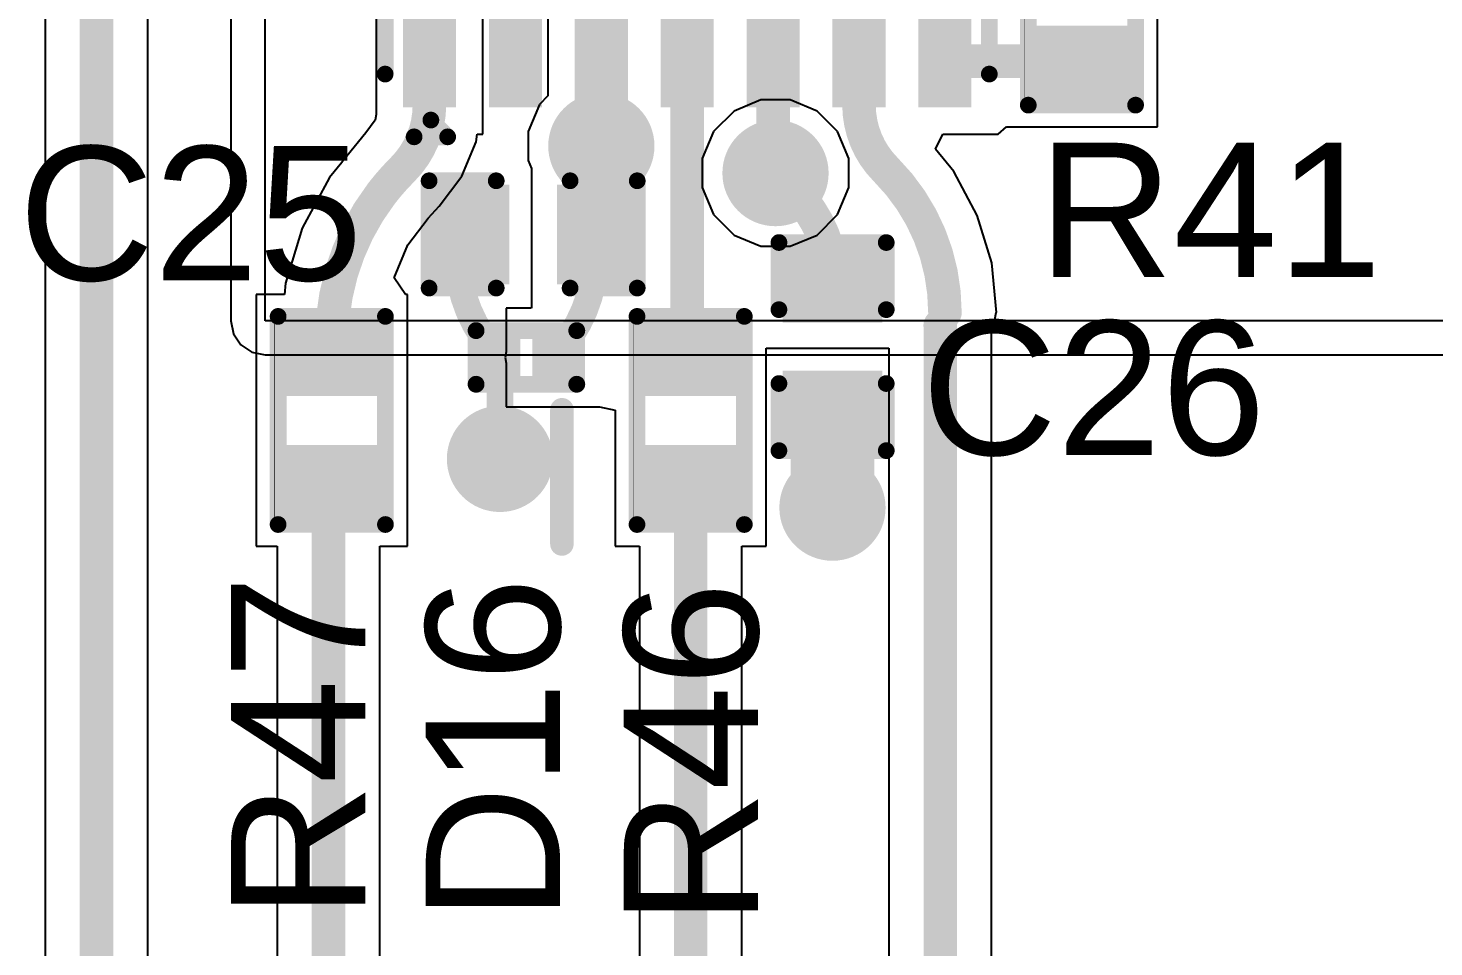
# Model space of a CAD drawing. Header units: millimetres. Extents: x 0 to 5423, y 0 to 5425.
# Drawn here: x 67.76 to 78.39, y 131.99 to 138.94 of the extents above; entities that cross this region are included whole.
import ezdxf

# ---------------------------------------------------------------- set-up
doc = ezdxf.new("R2010")
doc.units = ezdxf.units.MM
for name, color, linetype in [('BottomLayer', 5, 'Continuous'), ('BottomSolder', 6, 'Continuous'), ('TopLayer', 1, 'Continuous'), ('TopOverlay', 2, 'Continuous'), ('TopPaste', 8, 'Continuous'), ('TopSolder', 216, 'Continuous'), ('ViaHoleLayer', 16, 'Continuous')]:
    doc.layers.add(name, color=color, linetype=linetype)
doc.styles.add('Arial', font='', dxfattribs={"height": 0.2})
doc.styles.get('Arial').set_extended_font_data('Arial')

# ---------------------------------------------------------------- blocks, each defined once
blk = doc.blocks.new('R___0402_34')
at = {"layer": 'TopLayer'}
for points in [[(-0.699, -0.318), (-0.699, 0.317), (-0.241, 0.317), (-0.241, -0.318)], [(0.241, -0.318), (0.241, 0.317), (0.699, 0.317), (0.699, -0.318)]]:
    blk.add_hatch(color=1, dxfattribs=at).paths.add_polyline_path(points)
at = {"layer": 'TopPaste'}
for points in [[(-0.699, -0.318), (-0.699, 0.317), (-0.241, 0.317), (-0.241, -0.318)], [(0.241, -0.318), (0.241, 0.317), (0.699, 0.317), (0.699, -0.318)]]:
    blk.add_hatch(color=8, dxfattribs=at).paths.add_polyline_path(points)
at = {"layer": 'TopSolder'}
for points in [[(-0.754, -0.373), (-0.754, 0.373), (-0.186, 0.373), (-0.186, -0.373)], [(0.186, -0.373), (0.186, 0.373), (0.754, 0.373), (0.754, -0.373)]]:
    blk.add_hatch(color=216, dxfattribs=at).paths.add_polyline_path(points)
at = {"layer": 'TopOverlay'}
for points, const_width in [([(0.787, 0.406), (-0.787, 0.406)], 0.127), ([(-0.787, -0.406), (-0.787, 0.406)], 0.127), ([(0.787, -0.406), (0.787, 0.406)], 0.127), ([(0.787, -0.406), (-0.787, -0.406)], 0.127), ([(0.813, -0.432), (-0.813, -0.432)], 0.00323)]:
    blk.add_lwpolyline(points, dxfattribs=dict(at, const_width=const_width))
for points, const_width in [([(-0.819, 0.406, 1), (-0.756, 0.406, 1)], 0.0635), ([(-0.819, 0.406, 1), (-0.756, 0.406, 1)], 0.0635), ([(0.756, 0.406, 1), (0.819, 0.406, 1)], 0.0635), ([(0.756, 0.406, 1), (0.819, 0.406, 1)], 0.0635), ([(-0.819, -0.406, 1), (-0.756, -0.406, 1)], 0.0635), ([(-0.819, -0.406, 1), (-0.756, -0.406, 1)], 0.0635), ([(0.756, -0.406, 1), (0.819, -0.406, 1)], 0.0635), ([(0.756, -0.406, 1), (0.819, -0.406, 1)], 0.0635), ([(-0.814, -0.432, 1), (-0.812, -0.432, 1)], 0.00161), ([(0.812, -0.432, 1), (0.814, -0.432, 1)], 0.00161)]:
    blk.add_lwpolyline(points, format="xyb", close=True, dxfattribs=dict(at, const_width=const_width))
blk = doc.blocks.new('DSN0603_2_83')
at = {"layer": 'TopLayer'}
for points in [[(-0.3, 0.12), (-0.1, 0.12), (-0.1, -0.12), (-0.3, -0.12)], [(0.1, 0.12), (0.3, 0.12), (0.3, -0.12), (0.1, -0.12)]]:
    blk.add_hatch(color=1, dxfattribs=at).paths.add_polyline_path(points)
at = {"layer": 'TopPaste'}
for points in [[(-0.3, 0.12), (-0.1, 0.12), (-0.1, -0.12), (-0.3, -0.12)], [(0.1, 0.12), (0.3, 0.12), (0.3, -0.12), (0.1, -0.12)]]:
    blk.add_hatch(color=8, dxfattribs=at).paths.add_polyline_path(points)
at = {"layer": 'TopSolder'}
for points in [[(-0.355, 0.175), (-0.045, 0.175), (-0.045, -0.175), (-0.355, -0.175)], [(0.045, 0.175), (0.355, 0.175), (0.355, -0.175), (0.045, -0.175)]]:
    blk.add_hatch(color=216, dxfattribs=at).paths.add_polyline_path(points)
at = {"layer": 'TopOverlay', "const_width": 0.127}
for points in [[(0.381, 0.203), (-0.381, 0.203)], [(-0.381, 0.203), (-0.381, -0.203)], [(0.381, 0.203), (0.381, -0.203)], [(0.381, -0.203), (-0.381, -0.203)]]:
    blk.add_lwpolyline(points, dxfattribs=at)
at = {"layer": 'TopOverlay', "const_width": 0.0635}
for points in [[(-0.413, 0.203, 1), (-0.349, 0.203, 1)], [(-0.413, 0.203, 1), (-0.349, 0.203, 1)], [(0.349, 0.203, 1), (0.413, 0.203, 1)], [(0.349, 0.203, 1), (0.413, 0.203, 1)], [(-0.413, -0.203, 1), (-0.349, -0.203, 1)], [(-0.413, -0.203, 1), (-0.349, -0.203, 1)], [(0.349, -0.203, 1), (0.413, -0.203, 1)], [(0.349, -0.203, 1), (0.413, -0.203, 1)]]:
    blk.add_lwpolyline(points, format="xyb", close=True, dxfattribs=at)
blk = doc.blocks.new('VSON_14_3_4_5__135')
at = {"layer": 'TopLayer'}
for points in [[(-1.1, 2.1), (-1.1, 1.8), (-1.7, 1.8), (-1.7, 2.1)], [(0.8, 2.1), (0.8, -2.1), (-0.8, -2.1), (-0.8, 2.1)], [(1.7, 2.1), (1.7, 1.8), (1.1, 1.8), (1.1, 2.1)], [(-1.1, 1.45), (-1.1, 1.15), (-1.7, 1.15), (-1.7, 1.45)], [(1.7, 1.45), (1.7, 1.15), (1.1, 1.15), (1.1, 1.45)], [(-1.1, 0.8), (-1.1, 0.5), (-1.7, 0.5), (-1.7, 0.8)], [(1.7, 0.8), (1.7, 0.5), (1.1, 0.5), (1.1, 0.8)], [(-1.1, 0.15), (-1.1, -0.15), (-1.7, -0.15), (-1.7, 0.15)], [(1.7, 0.15), (1.7, -0.15), (1.1, -0.15), (1.1, 0.15)], [(-1.1, -0.5), (-1.1, -0.8), (-1.7, -0.8), (-1.7, -0.5)], [(1.7, -0.5), (1.7, -0.8), (1.1, -0.8), (1.1, -0.5)], [(-1.1, -1.15), (-1.1, -1.45), (-1.7, -1.45), (-1.7, -1.15)], [(1.7, -1.15), (1.7, -1.45), (1.1, -1.45), (1.1, -1.15)], [(-1.1, -1.8), (-1.1, -2.1), (-1.7, -2.1), (-1.7, -1.8)], [(1.7, -1.8), (1.7, -2.1), (1.1, -2.1), (1.1, -1.8)]]:
    blk.add_hatch(color=1, dxfattribs=at).paths.add_polyline_path(points)
at = {"layer": 'TopSolder'}
for points in [[(-1.049, 2.151), (-1.049, 1.749), (-1.751, 1.749), (-1.751, 2.151)], [(0.851, 2.151), (0.851, -2.151), (-0.851, -2.151), (-0.851, 2.151)], [(1.751, 2.151), (1.751, 1.749), (1.049, 1.749), (1.049, 2.151)], [(-1.049, 1.501), (-1.049, 1.099), (-1.751, 1.099), (-1.751, 1.501)], [(1.751, 1.501), (1.751, 1.099), (1.049, 1.099), (1.049, 1.501)], [(-1.049, 0.851), (-1.049, 0.449), (-1.751, 0.449), (-1.751, 0.851)], [(1.751, 0.851), (1.751, 0.449), (1.049, 0.449), (1.049, 0.851)], [(-1.049, 0.201), (-1.049, -0.201), (-1.751, -0.201), (-1.751, 0.201)], [(1.751, 0.201), (1.751, -0.201), (1.049, -0.201), (1.049, 0.201)], [(-1.049, -0.449), (-1.049, -0.851), (-1.751, -0.851), (-1.751, -0.449)], [(1.751, -0.449), (1.751, -0.851), (1.049, -0.851), (1.049, -0.449)], [(-1.049, -1.099), (-1.049, -1.501), (-1.751, -1.501), (-1.751, -1.099)], [(1.751, -1.099), (1.751, -1.501), (1.049, -1.501), (1.049, -1.099)], [(-1.049, -1.749), (-1.049, -2.151), (-1.751, -2.151), (-1.751, -1.749)], [(1.751, -1.749), (1.751, -2.151), (1.049, -2.151), (1.049, -1.749)]]:
    blk.add_hatch(color=216, dxfattribs=at).paths.add_polyline_path(points)
at = {"layer": 'TopOverlay', "const_width": 0.127}
for points in [[(-1.499, 2.286), (1.473, 2.286)], [(-1.974, 2.067), (-1.847, 1.94)], [(-1.974, 2.067), (-1.974, 1.813)], [(-1.847, 1.94), (-1.974, 1.813)], [(-1.499, -2.286), (1.473, -2.286)]]:
    blk.add_lwpolyline(points, dxfattribs=at)
at = {"layer": 'TopOverlay', "const_width": 0.0635}
for points in [[(-1.53, 2.286, 1), (-1.467, 2.286, 1)], [(1.441, 2.286, 1), (1.505, 2.286, 1)], [(-2.005, 2.067, 1), (-1.942, 2.067, 1)], [(-2.005, 2.067, 1), (-1.942, 2.067, 1)], [(-1.878, 1.94, 1), (-1.815, 1.94, 1)], [(-1.878, 1.94, 1), (-1.815, 1.94, 1)], [(-2.005, 1.813, 1), (-1.942, 1.813, 1)], [(-2.005, 1.813, 1), (-1.942, 1.813, 1)], [(-1.53, -2.286, 1), (-1.467, -2.286, 1)], [(1.441, -2.286, 1), (1.505, -2.286, 1)]]:
    blk.add_lwpolyline(points, format="xyb", close=True, dxfattribs=at)
blk = doc.blocks.new('R___0402_257')
at = {"layer": 'TopLayer'}
for points in [[(-0.699, -0.318), (-0.699, 0.317), (-0.241, 0.317), (-0.241, -0.318)], [(0.241, -0.318), (0.241, 0.317), (0.699, 0.317), (0.699, -0.318)]]:
    blk.add_hatch(color=1, dxfattribs=at).paths.add_polyline_path(points)
at = {"layer": 'TopPaste'}
for points in [[(-0.699, -0.318), (-0.699, 0.317), (-0.241, 0.317), (-0.241, -0.318)], [(0.241, -0.318), (0.241, 0.317), (0.699, 0.317), (0.699, -0.318)]]:
    blk.add_hatch(color=8, dxfattribs=at).paths.add_polyline_path(points)
at = {"layer": 'TopSolder'}
for points in [[(-0.754, -0.373), (-0.754, 0.373), (-0.186, 0.373), (-0.186, -0.373)], [(0.186, -0.373), (0.186, 0.373), (0.754, 0.373), (0.754, -0.373)]]:
    blk.add_hatch(color=216, dxfattribs=at).paths.add_polyline_path(points)
at = {"layer": 'TopOverlay'}
for points, const_width in [([(0.787, 0.406), (-0.787, 0.406)], 0.127), ([(-0.787, -0.406), (-0.787, 0.406)], 0.127), ([(0.787, -0.406), (0.787, 0.406)], 0.127), ([(0.787, -0.406), (-0.787, -0.406)], 0.127), ([(0.813, -0.432), (-0.813, -0.432)], 0.00323)]:
    blk.add_lwpolyline(points, dxfattribs=dict(at, const_width=const_width))
for points, const_width in [([(-0.819, 0.406, 1), (-0.756, 0.406, 1)], 0.0635), ([(-0.819, 0.406, 1), (-0.756, 0.406, 1)], 0.0635), ([(0.756, 0.406, 1), (0.819, 0.406, 1)], 0.0635), ([(0.756, 0.406, 1), (0.819, 0.406, 1)], 0.0635), ([(-0.819, -0.406, 1), (-0.756, -0.406, 1)], 0.0635), ([(-0.819, -0.406, 1), (-0.756, -0.406, 1)], 0.0635), ([(0.756, -0.406, 1), (0.819, -0.406, 1)], 0.0635), ([(0.756, -0.406, 1), (0.819, -0.406, 1)], 0.0635), ([(-0.814, -0.432, 1), (-0.812, -0.432, 1)], 0.00161), ([(0.812, -0.432, 1), (0.814, -0.432, 1)], 0.00161)]:
    blk.add_lwpolyline(points, format="xyb", close=True, dxfattribs=dict(at, const_width=const_width))
blk = doc.blocks.new('R___0402_262')
at = {"layer": 'TopLayer'}
for points in [[(-0.699, -0.318), (-0.699, 0.317), (-0.241, 0.317), (-0.241, -0.318)], [(0.241, -0.318), (0.241, 0.317), (0.699, 0.317), (0.699, -0.318)]]:
    blk.add_hatch(color=1, dxfattribs=at).paths.add_polyline_path(points)
at = {"layer": 'TopPaste'}
for points in [[(-0.699, -0.318), (-0.699, 0.317), (-0.241, 0.317), (-0.241, -0.318)], [(0.241, -0.318), (0.241, 0.317), (0.699, 0.317), (0.699, -0.318)]]:
    blk.add_hatch(color=8, dxfattribs=at).paths.add_polyline_path(points)
at = {"layer": 'TopSolder'}
for points in [[(-0.754, -0.373), (-0.754, 0.373), (-0.186, 0.373), (-0.186, -0.373)], [(0.186, -0.373), (0.186, 0.373), (0.754, 0.373), (0.754, -0.373)]]:
    blk.add_hatch(color=216, dxfattribs=at).paths.add_polyline_path(points)
at = {"layer": 'TopOverlay'}
for points, const_width in [([(0.787, 0.406), (-0.787, 0.406)], 0.127), ([(-0.787, -0.406), (-0.787, 0.406)], 0.127), ([(0.787, -0.406), (0.787, 0.406)], 0.127), ([(0.787, -0.406), (-0.787, -0.406)], 0.127), ([(0.813, -0.432), (-0.813, -0.432)], 0.00323)]:
    blk.add_lwpolyline(points, dxfattribs=dict(at, const_width=const_width))
for points, const_width in [([(-0.819, 0.406, 1), (-0.756, 0.406, 1)], 0.0635), ([(-0.819, 0.406, 1), (-0.756, 0.406, 1)], 0.0635), ([(0.756, 0.406, 1), (0.819, 0.406, 1)], 0.0635), ([(0.756, 0.406, 1), (0.819, 0.406, 1)], 0.0635), ([(-0.819, -0.406, 1), (-0.756, -0.406, 1)], 0.0635), ([(-0.819, -0.406, 1), (-0.756, -0.406, 1)], 0.0635), ([(0.756, -0.406, 1), (0.819, -0.406, 1)], 0.0635), ([(0.756, -0.406, 1), (0.819, -0.406, 1)], 0.0635), ([(-0.814, -0.432, 1), (-0.812, -0.432, 1)], 0.00161), ([(0.812, -0.432, 1), (0.814, -0.432, 1)], 0.00161)]:
    blk.add_lwpolyline(points, format="xyb", close=True, dxfattribs=dict(at, const_width=const_width))
blk = doc.blocks.new('C___0402_396')
at = {"layer": 'TopLayer'}
for points in [[(-0.699, -0.318), (-0.699, 0.318), (-0.241, 0.318), (-0.241, -0.318)], [(0.241, -0.318), (0.241, 0.318), (0.699, 0.318), (0.699, -0.318)]]:
    blk.add_hatch(color=1, dxfattribs=at).paths.add_polyline_path(points)
at = {"layer": 'TopPaste'}
for points in [[(-0.699, -0.318), (-0.699, 0.318), (-0.241, 0.318), (-0.241, -0.318)], [(0.241, -0.318), (0.241, 0.318), (0.699, 0.318), (0.699, -0.318)]]:
    blk.add_hatch(color=8, dxfattribs=at).paths.add_polyline_path(points)
at = {"layer": 'TopSolder'}
for points in [[(-0.758, -0.377), (-0.758, 0.377), (-0.181, 0.377), (-0.181, -0.377)], [(0.181, -0.377), (0.181, 0.377), (0.758, 0.377), (0.758, -0.377)]]:
    blk.add_hatch(color=216, dxfattribs=at).paths.add_polyline_path(points)
at = {"layer": 'TopOverlay', "const_width": 0.127}
for points in [[(-0.787, 0.406), (-0.787, -0.406)], [(-0.787, 0.406), (-0.279, 0.406)], [(0.279, 0.406), (0.787, 0.406)], [(0.787, 0.406), (0.787, -0.406)], [(-0.787, -0.406), (-0.279, -0.406)], [(0.279, -0.406), (0.787, -0.406)]]:
    blk.add_lwpolyline(points, dxfattribs=at)
at = {"layer": 'TopOverlay', "const_width": 0.0635}
for points in [[(-0.819, 0.406, 1), (-0.756, 0.406, 1)], [(-0.819, 0.406, 1), (-0.756, 0.406, 1)], [(-0.311, 0.406, 1), (-0.248, 0.406, 1)], [(0.248, 0.406, 1), (0.311, 0.406, 1)], [(0.756, 0.406, 1), (0.819, 0.406, 1)], [(0.756, 0.406, 1), (0.819, 0.406, 1)], [(-0.819, -0.406, 1), (-0.756, -0.406, 1)], [(-0.819, -0.406, 1), (-0.756, -0.406, 1)], [(-0.311, -0.406, 1), (-0.248, -0.406, 1)], [(0.248, -0.406, 1), (0.311, -0.406, 1)], [(0.756, -0.406, 1), (0.819, -0.406, 1)], [(0.756, -0.406, 1), (0.819, -0.406, 1)]]:
    blk.add_lwpolyline(points, format="xyb", close=True, dxfattribs=at)
blk = doc.blocks.new('C___0402_397')
at = {"layer": 'TopLayer'}
for points in [[(-0.699, -0.318), (-0.699, 0.318), (-0.241, 0.318), (-0.241, -0.318)], [(0.241, -0.318), (0.241, 0.318), (0.699, 0.318), (0.699, -0.318)]]:
    blk.add_hatch(color=1, dxfattribs=at).paths.add_polyline_path(points)
at = {"layer": 'TopPaste'}
for points in [[(-0.699, -0.318), (-0.699, 0.318), (-0.241, 0.318), (-0.241, -0.318)], [(0.241, -0.318), (0.241, 0.318), (0.699, 0.318), (0.699, -0.318)]]:
    blk.add_hatch(color=8, dxfattribs=at).paths.add_polyline_path(points)
at = {"layer": 'TopSolder'}
for points in [[(-0.758, -0.377), (-0.758, 0.377), (-0.181, 0.377), (-0.181, -0.377)], [(0.181, -0.377), (0.181, 0.377), (0.758, 0.377), (0.758, -0.377)]]:
    blk.add_hatch(color=216, dxfattribs=at).paths.add_polyline_path(points)
at = {"layer": 'TopOverlay', "const_width": 0.127}
for points in [[(-0.787, 0.406), (-0.787, -0.406)], [(-0.279, 0.406), (-0.787, 0.406)], [(0.787, 0.406), (0.279, 0.406)], [(0.787, 0.406), (0.787, -0.406)], [(-0.279, -0.406), (-0.787, -0.406)], [(0.787, -0.406), (0.279, -0.406)]]:
    blk.add_lwpolyline(points, dxfattribs=at)
at = {"layer": 'TopOverlay', "const_width": 0.0635}
for points in [[(-0.819, 0.406, 1), (-0.756, 0.406, 1)], [(-0.819, 0.406, 1), (-0.756, 0.406, 1)], [(-0.311, 0.406, 1), (-0.248, 0.406, 1)], [(0.248, 0.406, 1), (0.311, 0.406, 1)], [(0.756, 0.406, 1), (0.819, 0.406, 1)], [(0.756, 0.406, 1), (0.819, 0.406, 1)], [(-0.819, -0.406, 1), (-0.756, -0.406, 1)], [(-0.819, -0.406, 1), (-0.756, -0.406, 1)], [(-0.311, -0.406, 1), (-0.248, -0.406, 1)], [(0.248, -0.406, 1), (0.311, -0.406, 1)], [(0.756, -0.406, 1), (0.819, -0.406, 1)], [(0.756, -0.406, 1), (0.819, -0.406, 1)]]:
    blk.add_lwpolyline(points, format="xyb", close=True, dxfattribs=at)

msp = doc.modelspace()

# ---------------------------------------------------------------- hatches: boundary and pattern name
at = {"layer": 'BottomLayer'}
h = msp.add_hatch(color=5, dxfattribs=at)
edge = h.paths.add_edge_path()
edge.add_arc((72.093, 138.05), 0.3, 0, 360)
h = msp.add_hatch(color=5, dxfattribs=at)
edge = h.paths.add_edge_path()
edge.add_arc((73.411, 137.845), 0.3, 0, 360)
h = msp.add_hatch(color=5, dxfattribs=at)
edge = h.paths.add_edge_path()
edge.add_arc((71.326, 135.682), 0.3, 0, 360)
h = msp.add_hatch(color=5, dxfattribs=at)
edge = h.paths.add_edge_path()
edge.add_arc((73.842, 135.313), 0.3, 0, 360)
at = {"layer": 'BottomSolder'}
h = msp.add_hatch(color=6, dxfattribs=at)
edge = h.paths.add_edge_path()
edge.add_arc((72.093, 138.05), 0.402, 0, 360)
h = msp.add_hatch(color=6, dxfattribs=at)
edge = h.paths.add_edge_path()
edge.add_arc((73.411, 137.845), 0.402, 0, 360)
h = msp.add_hatch(color=6, dxfattribs=at)
edge = h.paths.add_edge_path()
edge.add_arc((71.326, 135.682), 0.402, 0, 360)
h = msp.add_hatch(color=6, dxfattribs=at)
edge = h.paths.add_edge_path()
edge.add_arc((73.842, 135.313), 0.402, 0, 360)
at = {"layer": 'TopLayer'}
h = msp.add_hatch(color=1, dxfattribs=at)
edge = h.paths.add_edge_path()
edge.add_arc((72.093, 138.05), 0.3, 0, 360)
h = msp.add_hatch(color=1, dxfattribs=at)
edge = h.paths.add_edge_path()
edge.add_arc((73.411, 137.845), 0.3, 0, 360)
h = msp.add_hatch(color=1, dxfattribs=at)
edge = h.paths.add_edge_path()
edge.add_arc((71.326, 135.682), 0.3, 0, 360)
h = msp.add_hatch(color=1, dxfattribs=at)
edge = h.paths.add_edge_path()
edge.add_arc((73.842, 135.313), 0.3, 0, 360)
at = {"layer": 'TopSolder'}
h = msp.add_hatch(color=216, dxfattribs=at)
edge = h.paths.add_edge_path()
edge.add_arc((72.093, 138.05), 0.402, 0, 360)
h = msp.add_hatch(color=216, dxfattribs=at)
edge = h.paths.add_edge_path()
edge.add_arc((73.411, 137.845), 0.402, 0, 360)
h = msp.add_hatch(color=216, dxfattribs=at)
edge = h.paths.add_edge_path()
edge.add_arc((71.326, 135.682), 0.402, 0, 360)
h = msp.add_hatch(color=216, dxfattribs=at)
edge = h.paths.add_edge_path()
edge.add_arc((73.842, 135.313), 0.402, 0, 360)
at = {"layer": 'ViaHoleLayer'}
h = msp.add_hatch(color=16, dxfattribs=at)
edge = h.paths.add_edge_path()
edge.add_arc((72.093, 138.05), 0.15, 0, 360)
h = msp.add_hatch(color=16, dxfattribs=at)
edge = h.paths.add_edge_path()
edge.add_arc((73.411, 137.845), 0.15, 0, 360)
h = msp.add_hatch(color=16, dxfattribs=at)
edge = h.paths.add_edge_path()
edge.add_arc((71.326, 135.682), 0.15, 0, 360)
h = msp.add_hatch(color=16, dxfattribs=at)
edge = h.paths.add_edge_path()
edge.add_arc((73.842, 135.313), 0.15, 0, 360)

# ---------------------------------------------------------------- linework, layer by layer
at = {"layer": 'BottomLayer'}
for p, q in [((69.289, 141.105), (69.289, 136.728)), ((69.548, 136.728), (69.548, 141.105)), ((73.097, 138.315), (72.941, 138.159)), ((73.301, 138.399), (73.097, 138.315)), ((73.521, 138.399), (73.301, 138.399)), ((73.725, 138.315), (73.521, 138.399)), ((73.881, 138.159), (73.725, 138.315)), ((72.941, 138.159), (72.857, 137.956)), ((73.965, 137.956), (73.881, 138.159)), ((72.857, 137.956), (72.857, 137.735)), ((73.965, 137.735), (73.965, 137.956)), ((72.857, 137.735), (72.941, 137.532)), ((73.881, 137.532), (73.965, 137.735)), ((72.941, 137.532), (73.097, 137.376)), ((73.725, 137.376), (73.881, 137.532)), ((73.097, 137.376), (73.301, 137.291)), ((73.521, 137.291), (73.725, 137.376)), ((73.301, 137.291), (73.521, 137.291)), ((69.289, 136.728), (69.309, 136.629)), ((85.997, 136.728), (69.548, 136.728)), ((69.309, 136.629), (69.365, 136.545)), ((69.365, 136.545), (69.449, 136.489)), ((69.449, 136.489), (69.548, 136.469)), ((69.548, 136.469), (85.997, 136.469))]:
    msp.add_line(p, q, dxfattribs=at)
at = {"layer": 'TopLayer'}
for p, q in [((67.885, 140.66), (67.885, 121.197)), ((68.662, 121.197), (68.662, 140.499)), ((70.389, 139.247), (70.389, 138.288)), ((71.197, 138.139), (71.197, 139.247)), ((71.689, 139.247), (71.689, 138.429)), ((76.302, 138.194), (76.302, 139.16)), ((71.689, 138.429), (71.624, 138.364)), ((71.624, 138.364), (71.539, 138.16)), ((70.381, 138.245), (70.312, 138.149)), ((70.389, 138.288), (70.381, 138.245)), ((75.097, 138.139), (75.159, 138.194)), ((75.159, 138.194), (76.302, 138.194)), ((70.312, 138.149), (70.166, 137.972)), ((70.312, 138.149), (70.312, 138.149)), ((71.145, 138.082), (71.153, 138.139)), ((71.153, 138.139), (71.197, 138.139)), ((71.539, 138.16), (71.539, 137.94)), ((74.622, 138.025), (74.677, 138.139)), ((74.677, 138.139), (75.097, 138.139)), ((75.097, 138.139), (75.097, 138.139)), ((71.037, 137.821), (71.145, 138.082)), ((74.761, 137.856), (74.622, 138.025)), ((70.128, 137.925), (70.036, 137.813)), ((70.154, 137.963), (70.128, 137.925)), ((70.166, 137.972), (70.154, 137.963)), ((71.539, 137.94), (71.565, 137.879)), ((71.565, 137.879), (71.565, 136.829)), ((70.036, 137.813), (69.83, 137.428)), ((70.865, 137.596), (71.037, 137.821)), ((74.938, 137.525), (74.761, 137.856)), ((70.783, 137.503), (70.865, 137.596)), ((70.865, 137.596), (70.865, 137.596)), ((70.628, 137.303), (70.783, 137.503)), ((75.047, 137.165), (74.938, 137.525)), ((69.83, 137.428), (69.704, 137.012)), ((70.525, 137.053), (70.628, 137.303)), ((75.084, 136.791), (75.047, 137.165)), ((70.61, 136.926), (70.525, 137.053)), ((69.696, 136.926), (69.482, 136.926)), ((69.482, 136.926), (69.482, 135.96)), ((69.704, 137.012), (69.696, 136.926)), ((70.625, 136.926), (70.61, 136.926)), ((70.625, 135.96), (70.625, 136.926)), ((71.561, 136.824), (71.372, 136.824)), ((71.372, 136.824), (71.372, 136.493)), ((71.565, 136.829), (71.561, 136.824)), ((75.052, 136.643), (75.082, 136.791)), ((75.082, 136.791), (75.084, 136.791)), ((75.046, 136.634), (75.052, 136.643)), ((75.046, 120.054), (75.046, 136.634)), ((71.372, 136.493), (71.364, 136.45)), ((73.34, 135.96), (73.34, 136.519)), ((73.34, 136.519), (74.269, 136.519)), ((74.269, 136.519), (74.269, 120.054)), ((71.364, 136.45), (71.372, 136.407)), ((71.372, 136.407), (71.372, 136.076)), ((71.372, 136.076), (72.08, 136.076)), ((72.08, 136.076), (72.08, 136.076)), ((72.08, 136.076), (72.197, 136.052)), ((69.482, 135.96), (69.482, 135.021)), ((70.625, 135.021), (70.625, 135.96)), ((72.197, 136.052), (72.197, 135.021)), ((73.34, 135.021), (73.34, 135.96)), ((69.482, 135.021), (69.64, 135.021)), ((69.64, 135.021), (69.64, 115.274)), ((70.417, 115.113), (70.417, 135.021)), ((70.417, 135.021), (70.625, 135.021)), ((72.197, 135.021), (72.381, 135.021)), ((72.381, 135.021), (72.381, 113.951)), ((73.157, 113.79), (73.157, 135.021)), ((73.157, 135.021), (73.34, 135.021))]:
    msp.add_line(p, q, dxfattribs=at)
for points, const_width in [([(68.273, 120.802), (68.273, 140.66)], 0.254), ([(71.443, 138.693), (71.443, 139.262)], 0.203), ([(70.792, 138.362), (70.792, 138.695)], 0.254), ([(72.093, 138.05), (72.093, 138.693)], 0.254), ([(72.743, 136.443), (72.743, 138.693)], 0.254), ([(73.393, 137.887), (73.393, 138.693)], 0.254), ([(74.043, 138.361), (74.043, 138.693)], 0.254), ([(74.693, 138.693), (75.73, 138.693)], 0.254), ([(72.093, 137.406), (72.093, 138.05)], 0.254), ([(73.411, 137.845), (73.552, 137.705)], 0.254), ([(73.411, 137.845), (73.411, 137.845)], 0.254), ([(73.893, 137.027), (73.893, 137.052)], 0.254), ([(74.658, 119.659), (74.658, 136.691)], 0.254), ([(70.053, 136.443), (70.053, 136.578)], 0.254), ([(71.326, 135.682), (71.326, 136.45)], 0.203), ([(73.842, 135.313), (73.842, 135.834)], 0.635), ([(70.028, 115.113), (70.028, 135.398)], 0.254), ([(72.769, 113.79), (72.769, 135.398)], 0.254)]:
    msp.add_lwpolyline(points, dxfattribs=dict(at, const_width=const_width))
for points, const_width in [([(70.728, 138.695, 1), (70.855, 138.695, 1)], 0.127), ([(71.393, 138.693, 1), (71.494, 138.693, 1)], 0.102), ([(72.03, 138.693, 1), (72.157, 138.693, 1)], 0.127), ([(72.68, 138.693, 1), (72.807, 138.693, 1)], 0.127), ([(73.33, 138.693, 1), (73.457, 138.693, 1)], 0.127), ([(73.98, 138.693, 1), (74.107, 138.693, 1)], 0.127), ([(74.63, 138.693, 1), (74.757, 138.693, 1)], 0.127), ([(75.667, 138.693, 1), (75.794, 138.693, 1)], 0.127), ([(70.728, 138.362, 1), (70.855, 138.362, 1)], 0.127), ([(70.728, 138.362, 1), (70.855, 138.362, 1)], 0.127), ([(73.98, 138.361, 1), (74.107, 138.361, 1)], 0.127), ([(73.98, 138.361, 1), (74.107, 138.361, 1)], 0.127), ([(72.03, 138.05, 1), (72.157, 138.05, 1)], 0.127), ([(72.03, 138.05, 1), (72.157, 138.05, 1)], 0.127), ([(70.526, 137.872, 1), (70.653, 137.872, 1)], 0.127), ([(70.526, 137.872, 1), (70.653, 137.872, 1)], 0.127), ([(73.33, 137.887, 1), (73.457, 137.887, 1)], 0.127), ([(73.33, 137.887, 1), (73.457, 137.887, 1)], 0.127), ([(74.183, 137.871, 1), (74.31, 137.871, 1)], 0.127), ([(74.183, 137.871, 1), (74.31, 137.871, 1)], 0.127), ([(73.347, 137.845, 1), (73.474, 137.845, 1)], 0.127), ([(73.347, 137.845, 1), (73.474, 137.845, 1)], 0.127), ([(73.347, 137.845, 1), (73.474, 137.845, 1)], 0.127), ([(73.347, 137.845, 1), (73.474, 137.845, 1)], 0.127), ([(73.347, 137.845, 1), (73.474, 137.845, 1)], 0.127), ([(73.347, 137.845, 1), (73.474, 137.845, 1)], 0.127), ([(70.365, 137.689, 1), (70.492, 137.689, 1)], 0.127), ([(70.365, 137.689, 1), (70.492, 137.689, 1)], 0.127), ([(73.488, 137.705, 1), (73.615, 137.705, 1)], 0.127), ([(73.488, 137.705, 1), (73.615, 137.705, 1)], 0.127), ([(72.03, 137.406, 1), (72.157, 137.406, 1)], 0.127), ([(70.955, 137.224, 1), (71.057, 137.224, 1)], 0.102), ([(71.996, 137.224, 1), (72.098, 137.224, 1)], 0.102), ([(73.779, 137.002, 1), (73.906, 137.002, 1)], 0.127), ([(73.83, 137.052, 1), (73.957, 137.052, 1)], 0.127), ([(73.83, 137.027, 1), (73.957, 137.027, 1)], 0.127), ([(74.63, 136.791, 1), (74.757, 136.791, 1)], 0.127), ([(74.594, 136.691, 1), (74.721, 136.691, 1)], 0.127), ([(69.99, 136.578, 1), (70.117, 136.578, 1)], 0.127), ([(69.99, 136.578, 1), (70.117, 136.578, 1)], 0.127), ([(69.99, 136.443, 1), (70.117, 136.443, 1)], 0.127), ([(71.276, 136.45, 1), (71.377, 136.45, 1)], 0.102), ([(71.276, 136.45, 1), (71.377, 136.45, 1)], 0.102), ([(71.676, 136.45, 1), (71.777, 136.45, 1)], 0.102), ([(72.68, 136.443, 1), (72.807, 136.443, 1)], 0.127), ([(73.684, 135.834, 1), (74.001, 135.834, 1)], 0.318), ([(71.276, 135.682, 1), (71.377, 135.682, 1)], 0.102), ([(73.684, 135.313, 1), (74.001, 135.313, 1)], 0.318), ([(69.965, 135.398, 1), (70.092, 135.398, 1)], 0.127), ([(72.706, 135.398, 1), (72.833, 135.398, 1)], 0.127)]:
    msp.add_lwpolyline(points, format="xyb", close=True, dxfattribs=dict(at, const_width=const_width))
for points, const_width in [([(70.792, 138.362, -0.198912), (70.589, 137.872)], 0.254), ([(74.246, 137.871, -0.198912), (74.043, 138.361)], 0.254), ([(70.428, 137.689, -0.033373), (70.589, 137.872)], 0.254), ([(73.411, 137.845, -0.198077), (73.393, 137.887)], 0.254), ([(74.246, 137.871, -0.198912), (74.693, 136.791)], 0.254), ([(73.411, 137.845, -0.000802), (73.411, 137.845)], 0.254), ([(70.053, 136.578, -0.164447), (70.428, 137.689)], 0.254), ([(73.552, 137.705, -0.198912), (73.843, 137.002)], 0.254), ([(71.326, 136.45, -0.198912), (71.006, 137.224)], 0.203), ([(72.047, 137.224, -0.198912), (71.726, 136.45)], 0.203)]:
    msp.add_lwpolyline(points, format="xyb", dxfattribs=dict(at, const_width=const_width))
at = {"layer": 'TopOverlay', "const_width": 0.178}
msp.add_lwpolyline([(71.794, 135.038), (71.794, 136.054)], dxfattribs=at)
at = {"layer": 'TopOverlay', "const_width": 0.0889}
for points in [[(71.75, 136.054, 1), (71.839, 136.054, 1)], [(71.75, 135.038, 1), (71.839, 135.038, 1)]]:
    msp.add_lwpolyline(points, format="xyb", close=True, dxfattribs=at)

# ---------------------------------------------------------------- block references
for name, p, rotation in [('VSON_14_3_4_5__135', (72.743, 140.093), 90), ('R___0402_262', (75.73, 139.147), 270), ('C___0402_397', (71.577, 137.381), 180), ('C___0402_396', (73.843, 136.532), 90), ('R___0402_257', (70.053, 135.973), 270), ('R___0402_34', (72.769, 135.973), 270), ('DSN0603_2_83', (71.526, 136.45), 180)]:
    msp.add_blockref(name, p, dxfattribs=dict(rotation=rotation))

# ---------------------------------------------------------------- texts
at = {"layer": 'TopOverlay', "style": 'Arial'}
for s, p in [('C25', (67.683, 137.033)), ('R41', (75.396, 137.059)), ('C26', (74.516, 135.712))]:
    msp.add_text(s, height=1.016, dxfattribs=at).set_placement(p)
for s, p in [('R47', (70.307, 132.199)), ('D16', (71.78, 132.182)), ('R46', (73.279, 132.148))]:
    msp.add_text(s, height=1.016, rotation=90, dxfattribs=at).set_placement(p)

doc.saveas('drawing.dxf')
